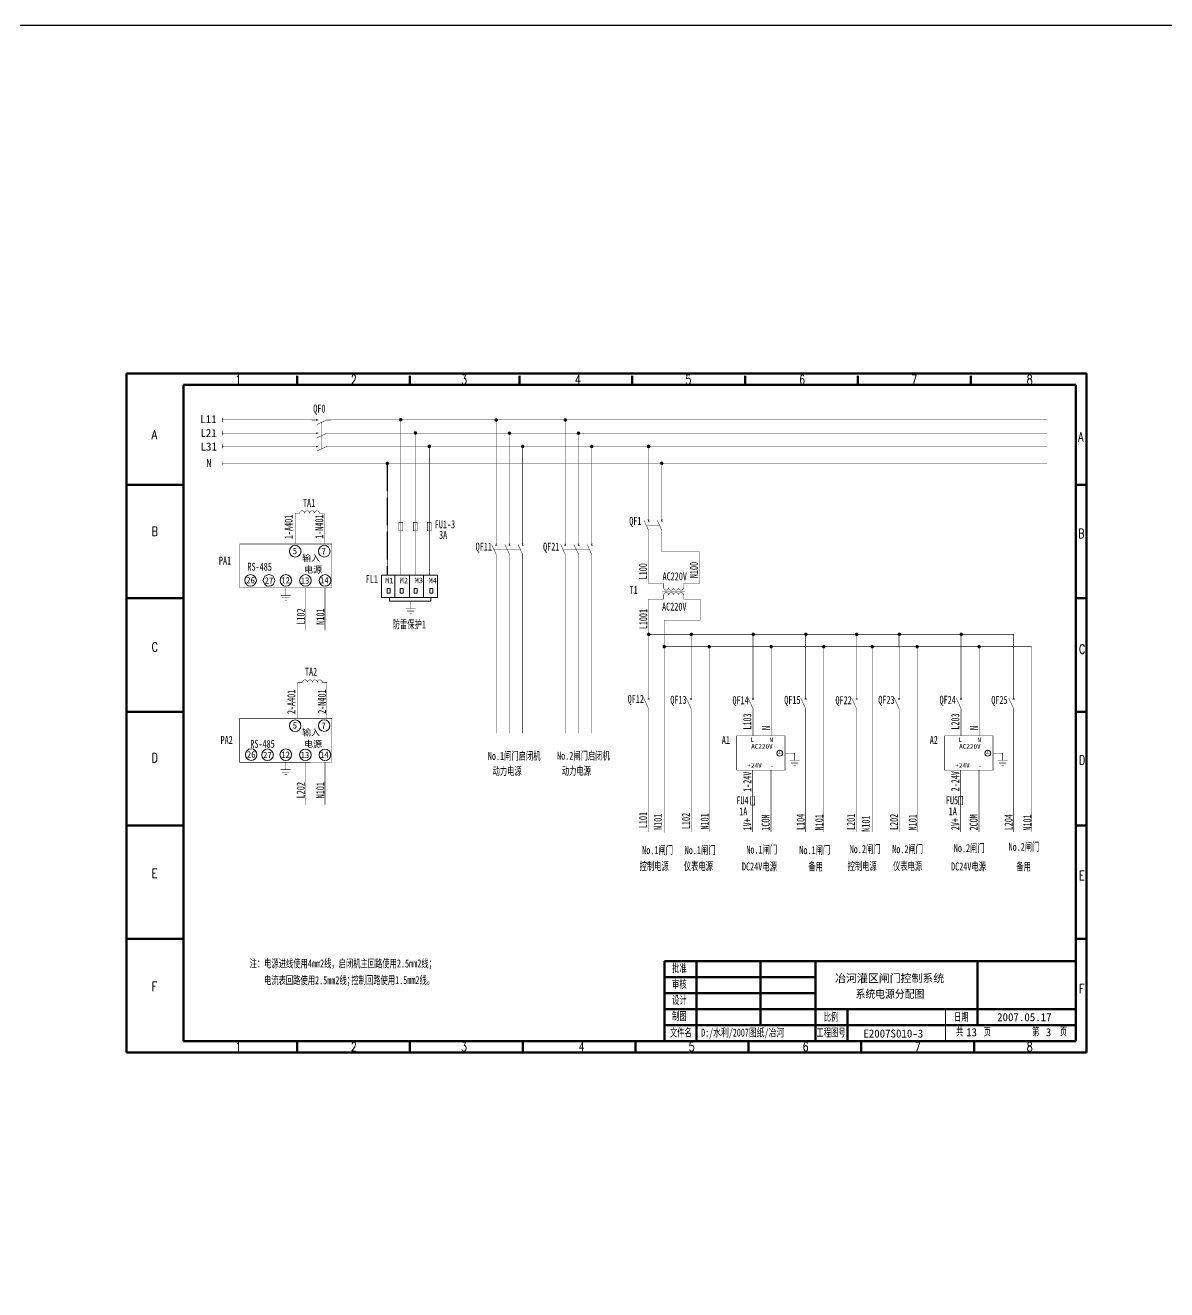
# Model space of a CAD drawing. Header units: millimetres. Extents: x 351 to 10319, y -5939 to 5511.
# Drawn here: x 3382 to 3882, y -5386 to -4833 of the extents above; entities that cross this region are included whole.
import ezdxf

# ---------------------------------------------------------------- set-up
doc = ezdxf.new("R2010")
doc.units = ezdxf.units.MM
doc.linetypes.add('ACAD_ISO02W100', pattern=[15, 12, -3])
doc.linetypes.add('DASHED', pattern=[0.75, 0.5, -0.25])
doc.layers.add('40', color=7, linetype='Continuous')
doc.layers.add('41', color=7, linetype='Continuous')
doc.styles.add('HZ', font='txt.shx', dxfattribs={"width": 0.65, "bigfont": 'hztxt.shx'})
doc.styles.add('song', font='SimSun.ttf', dxfattribs={"width": 0.65})
doc.styles.add('仿宋', font='SIMFANG.TTF', dxfattribs={"width": 0.65})

# ---------------------------------------------------------------- blocks, each defined once
blk = doc.blocks.new('A3图框')
at = {"color": 0, "lineweight": 50}
for p, q in [((167.91, 122.87), (-252.09, 122.87)), ((-177.45, 121.9), (-177.45, 117.9)), ((-128.08, 121.9), (-128.08, 117.9)), ((-80.2, 121.9), (-80.2, 117.9)), ((-30.83, 121.9), (-30.83, 117.9)), ((18.54, 121.9), (18.54, 117.9)), ((67.91, 121.9), (67.91, 117.9)), ((117.28, 121.9), (117.28, 117.9)), ((-227.09, 74.21), (-252.09, 74.21)), ((167.91, 74.21), (163.31, 74.21)), ((-227.09, 24.55), (-252.09, 24.55)), ((167.91, 24.55), (163.31, 24.55)), ((-227.09, -25.11), (-252.09, -25.11)), ((167.48, -25.11), (163.31, -25.11)), ((-227.09, -74.77), (-252.09, -74.77)), ((167.91, -74.77), (163.31, -74.77)), ((-227.09, -124.43), (-252.09, -124.43)), ((167.91, -124.43), (163.31, -124.43)), ((-177.45, -169.13), (-177.45, -174.09)), ((-128.08, -169.13), (-128.08, -174.09)), ((-78.71, -169.13), (-78.71, -174.09)), ((-29.34, -169.13), (-29.34, -174.09)), ((20.03, -169.13), (20.03, -174.09)), ((69.4, -169.13), (69.4, -174.09)), ((118.77, -169.13), (118.77, -174.09)), ((167.91, -174.13), (-252.08, -174.13))]:
    blk.add_line(p, q, dxfattribs=at)
at = {"lineweight": 20}
blk.add_line((106.31, -155.13), (106.31, -169.13), dxfattribs=at)
at = {"layer": '40', "color": 0, "lineweight": 50}
for p, q in [((163.31, 117.86), (-227.09, 117.86)), ((163.31, -169.13), (163.31, 117.86)), ((-16.69, -134.13), (163.31, -134.13)), ((-16.69, -169.13), (-16.69, -134.13)), ((-2.69, -169.13), (-2.69, -134.13)), ((25.31, -162.13), (25.31, -134.13)), ((49.31, -169.13), (49.31, -134.13)), ((120.31, -162.13), (120.31, -134.13)), ((-16.69, -141.13), (49.31, -141.13)), ((-16.69, -148.13), (49.31, -148.13)), ((-16.69, -155.13), (163.31, -155.13)), ((63.31, -169.13), (63.31, -155.13)), ((63.31, -169.13), (63.31, -155.13)), ((120.31, -162.13), (120.31, -155.13)), ((-16.69, -162.13), (163.31, -162.13)), ((-227.09, -169.13), (163.31, -169.13))]:
    blk.add_line(p, q, dxfattribs=at)
at = {"layer": '41', "color": 0, "lineweight": 50}
for p, q in [((-252.09, 122.87), (-252.09, -174.13)), ((167.91, 122.87), (167.91, -174.13)), ((-227.09, 117.86), (-227.09, -169.13))]:
    blk.add_line(p, q, dxfattribs=at)
at = {"color": 0, "lineweight": 50, "style": 'HZ', "width": 0.75}
for s, p in [('1', (-204.46, 118.25)), ('2', (-153.9, 118.25)), ('3', (-105.64, 118.25)), ('4', (-55.8, 118.25)), ('5', (-7.53, 118.25)), ('6', (42.26, 118.25)), ('7', (91.29, 118.25)), ('8', (141.81, 118.25)), ('A', (-241.05, 94.13)), ('A', (164.3, 93.18)), ('B', (-241.05, 51.84)), ('B', (164.3, 50.89)), ('C', (-241.05, 1.29)), ('C', (164.68, 0.34)), ('D', (-241.05, -47.19)), ('D', (164.68, -48.14)), ('E', (-241.05, -97.74)), ('E', (164.68, -98.68)), ('F', (-241.05, -147.25)), ('F', (164.68, -148.2)), ('1', (-204.46, -173.57)), ('2', (-153.9, -173.57)), ('3', (-105.64, -173.57)), ('4', (-54.31, -173.57)), ('5', (-6.05, -173.57)), ('6', (43.75, -173.57)), ('7', (92.78, -173.57)), ('8', (141.81, -173.57))]:
    blk.add_text(s, height=4, dxfattribs=at).set_placement(p)
at = {"layer": '41', "color": 0, "lineweight": 20, "style": '仿宋', "width": 0.65}
for s, p in [('批准', (-13.37, -138.93)), ('审核', (-13.37, -145.93)), ('设计', (-13.37, -152.93)), ('制图', (-13.37, -159.93)), ('比例', (52.97, -160.27)), ('日期', (109.97, -160.27)), ('文件名', (-14.32, -167.16)), ('工程图号', (49.8, -167.15)), ('共     页', (110.85, -166.78)), ('第     页', (144.15, -166.64))]:
    blk.add_text(s, height=3.5, dxfattribs=at).set_placement(p)
blk = doc.blocks.new('三极断路器')
at = {"const_width": 0.202}
for points in [[(-4.8, -4.18), (-4.8, -2.16), (-6.81, 2.16)], [(-5.81, 0), (5.81, 0)], [(-5.16, 2.5), (-4.43, 1.53)], [(-4.55, 2.5), (-5.05, 1.53)], [(-4.8, 4.47), (-4.8, 2.02)], [(1.01, -4.18), (1.01, -2.16), (-1.01, 2.16)], [(0.65, 2.5), (1.37, 1.53)], [(1.26, 2.5), (0.76, 1.53)], [(1.01, 4.47), (1.01, 2.02)], [(6.81, -4.18), (6.81, -2.16), (4.8, 2.16)], [(6.46, 2.5), (7.18, 1.53)], [(7.06, 2.5), (6.56, 1.53)], [(6.81, 4.47), (6.81, 2.02)]]:
    blk.add_lwpolyline(points, dxfattribs=at)
at = {"flags": 9}
blk.add_attdef('S', (-0.14, 2.02), '', height=0.0000576, dxfattribs=at)
blk = doc.blocks.new('接地')
at = {"const_width": 0.202}
for points in [[(-2.16, 1.08), (2.16, 1.08)], [(-1.62, 0), (1.62, 0)], [(0, 4.32), (0, 1.08)], [(-0.54, -1.08), (0.54, -1.08)]]:
    blk.add_lwpolyline(points, dxfattribs=at)
at = {"flags": 9}
blk.add_attdef('S', (0, 4.32), '', height=0.0000576, dxfattribs=at)
blk = doc.blocks.new('断路器3')
at = {"const_width": 0.202}
for points in [[(1.08, -4.54), (1.08, -2.38), (-1.08, 2.38)], [(0.67, 2.35), (1.49, 1.54)], [(0.67, 1.54), (1.49, 2.35)], [(1.08, 4.1), (1.08, 1.94)]]:
    blk.add_lwpolyline(points, dxfattribs=at)
at = {"flags": 9}
blk.add_attdef('S', (1.08, 4.1), '', height=0.0000576, dxfattribs=at)
blk = doc.blocks.new('熔断器2')
at = {"const_width": 0.202}
for points in [[(-0.86, 1.87), (0.86, 1.87), (0.86, -1.87), (-0.86, -1.87), (-0.86, 1.87)], [(0, 4.32), (0, -4.32)]]:
    blk.add_lwpolyline(points, dxfattribs=at)
at = {"flags": 9}
blk.add_attdef('S', (0, 4.32), '', height=0.0000576, dxfattribs=at)
blk = doc.blocks.new('双绕组变压器')
at = {"const_width": 0.202}
for points in [[(-3.05, 3.46), (-1.25, 3.46, -1), (-1.25, 1.3, -1)], [(-1.25, 1.3, -1), (-1.25, -0.86, -1), (-1.25, -3.02, -1), (-1.25, -5.18), (-3.05, -5.18)], [(3.74, 3.46), (1.94, 3.46, 1), (1.94, 1.3, 1)], [(1.94, 1.3, 1), (1.94, -0.86, 1), (1.94, -3.02, 1), (1.94, -5.18), (3.74, -5.18)]]:
    blk.add_lwpolyline(points, format="xyb", dxfattribs=at)
at = {"flags": 9}
blk.add_attdef('S', (-3.05, 3.46), '', height=0.0000576, dxfattribs=at)
blk = doc.blocks.new('电感器')
at = {"const_width": 0.202}
for points in [[(1, 5.55), (1, 5.55, 1), (1, 3.39, 1)], [(1, 3.39, 1), (1, 1.23, 1), (1, -0.93, 1), (1, -3.09), (1, -3.09)]]:
    blk.add_lwpolyline(points, format="xyb", dxfattribs=at)
at = {"flags": 9}
blk.add_attdef('S', (1, 5.55), '', height=0.0000576, dxfattribs=at)

msp = doc.modelspace()

# ---------------------------------------------------------------- linework, layer by layer
at = {"linetype": 'ACAD_ISO02W100'}
msp.add_line((3540.822, -5024.724), (3540.822, -5073.587), dxfattribs=at)
at = {"lineweight": 9}
for p, q in [((3538.267, -5083.398), (3538.267, -5073.587)), ((3538.267, -5073.587), (3562.823, -5073.587)), ((3544.174, -5073.587), (3544.174, -5083.398)), ((3550.485, -5073.587), (3550.485, -5083.398)), ((3556.629, -5073.587), (3556.629, -5083.398)), ((3562.823, -5073.587), (3562.823, -5083.398)), ((3562.823, -5083.398), (3538.267, -5083.398)), ((3541.767, -5083.398), (3541.767, -5084.96)), ((3541.767, -5084.96), (3559.919, -5084.96)), ((3559.919, -5084.96), (3559.919, -5083.398))]:
    msp.add_line(p, q, dxfattribs=at)
msp.add_lwpolyline([(2031.384, -4833.095), (7052.34, -4833.095), (7052.34, -5939.234), (2031.384, -5939.234)], close=True)
for points, const_width in [([(3468.651, -5004.835), (3468.651, -5006.593)], 0.2), ([(3468.651, -5010.641), (3468.651, -5012.399)], 0.2), ([(3546.747, -5073.587), (3546.747, -5005.675)], 0.2), ([(3553.058, -5073.587), (3553.058, -5011.481)], 0.2), ([(3468.651, -5016.446), (3468.651, -5018.204)], 0.2), ([(3559.202, -5073.587), (3559.202, -5017.286)], 0.2), ([(3655.125, -5017.325), (3655.129, -5047.325)], 0.2), ([(3468.61, -5023.801), (3468.61, -5025.558)], 0.2), ([(3660.935, -5047.325), (3660.935, -5024.653)], 0.2), ([(3500.485, -5055.77), (3500.485, -5046.529)], 0.2), ([(3502.523, -5046.529), (3500.485, -5046.529)], 0.2), ([(3511.165, -5046.529), (3513.179, -5046.529)], 0.2), ([(3513.179, -5055.77), (3513.179, -5046.529)], 0.2), ([(3654.771, -5049.29), (3655.496, -5050.257)], 0.202), ([(3655.38, -5049.29), (3654.879, -5050.257)], 0.202), ([(3655.129, -5047.325), (3655.129, -5049.773)], 0.202), ([(3660.574, -5049.293), (3661.3, -5050.26)], 0.202), ([(3661.183, -5049.293), (3660.683, -5050.26)], 0.202), ([(3660.933, -5047.328), (3660.933, -5049.777)], 0.202), ([(3655.129, -5055.967), (3655.129, -5053.95), (3653.113, -5049.629)], 0.202), ([(3654.121, -5051.79), (3659.927, -5051.79)], 0.202), ([(3660.935, -5055.967), (3660.935, -5053.95), (3658.918, -5049.629)], 0.202), ([(3500.485, -5055.77), (3500.485, -5059.968)], 0.2), ([(3513.179, -5055.77), (3513.179, -5059.968)], 0.2), ([(3655.129, -5057.344), (3655.129, -5055.967)], 0.2), ([(3655.129, -5061.653), (3655.129, -5055.967)], 0.2), ([(3660.935, -5057.344), (3660.935, -5055.967)], 0.2), ([(3660.935, -5063.411), (3660.935, -5057.344)], 0.2), ([(3505.015, -5079.181), (3505.015, -5097.749)], 0.2), ([(3513.58, -5079.181), (3513.58, -5097.749)], 0.2), ([(3670.398, -5084.087), (3677.753, -5084.087), (3677.753, -5093.267), (3662, -5093.267), (3662, -5186.187)], 0.2), ([(3655.015, -5099.507), (3814.957, -5099.507)], 0.2), ([(3662, -5104.885), (3822.796, -5104.885)], 0.2), ([(3673.738, -5099.507), (3673.742, -5125.564)], 0.2), ([(3681.669, -5185.896), (3681.669, -5104.885)], 0.2), ([(3700.846, -5099.507), (3700.85, -5125.564)], 0.2), ([(3708.777, -5138.171), (3708.777, -5104.885)], 0.2), ([(3723.871, -5099.507), (3723.874, -5125.564)], 0.2), ([(3731.801, -5185.896), (3731.801, -5104.885)], 0.2), ([(3746.129, -5125.564), (3746.129, -5099.507)], 0.2), ([(3752.995, -5104.885), (3752.995, -5185.963)], 0.2), ([(3764.734, -5099.507), (3764.737, -5125.564)], 0.2), ([(3772.664, -5185.896), (3772.664, -5104.885)], 0.2), ([(3791.841, -5099.507), (3791.845, -5125.564)], 0.2), ([(3799.772, -5138.171), (3799.772, -5104.885)], 0.2), ([(3814.866, -5099.507), (3814.869, -5125.564)], 0.2), ([(3822.796, -5185.896), (3822.796, -5104.885)], 0.2), ([(3503.714, -5120.489), (3501.676, -5120.489)], 0.2), ([(3501.676, -5120.489), (3501.676, -5136.246)], 0.2), ([(3512.356, -5120.489), (3514.37, -5120.489)], 0.2), ([(3514.37, -5136.246), (3514.37, -5120.489)], 0.2), ([(3708.777, -5143.935), (3708.777, -5130.715)], 0.2), ([(3799.772, -5143.935), (3799.772, -5130.715)], 0.2), ([(3673.742, -5134.206), (3673.742, -5185.896)], 0.2), ([(3700.85, -5133.126), (3700.85, -5143.935)], 0.2), ([(3700.85, -5134.206), (3700.85, -5140.581)], 0.2), ([(3723.874, -5134.206), (3723.874, -5185.896)], 0.2), ([(3764.737, -5134.206), (3764.737, -5185.896)], 0.2), ([(3791.845, -5133.126), (3791.845, -5143.935)], 0.2), ([(3791.845, -5134.206), (3791.845, -5140.581)], 0.2), ([(3814.869, -5134.206), (3814.869, -5185.896)], 0.2), ([(3504.993, -5155.459), (3504.993, -5174.027)], 0.2), ([(3513.558, -5155.459), (3513.558, -5174.027)], 0.2), ([(3700.695, -5185.896), (3700.695, -5158.943)], 0.2), ([(3708.73, -5158.943), (3708.73, -5185.896)], 0.2), ([(3791.69, -5185.896), (3791.69, -5158.943)], 0.2), ([(3799.725, -5158.943), (3799.725, -5185.896)], 0.2), ([(3700.695, -5185.463), (3700.695, -5185.896)], 0.2), ([(3708.73, -5185.463), (3708.73, -5185.896)], 0.2), ([(3791.69, -5185.463), (3791.69, -5185.896)], 0.2), ([(3799.725, -5185.463), (3799.725, -5185.896)], 0.2)]:
    msp.add_lwpolyline(points, dxfattribs=dict(const_width=const_width))
at = {"lineweight": 9, "const_width": 0.75}
for points in [[(3546.372, -5005.644, 1), (3547.122, -5005.644, 1)], [(3552.766, -5011.389, 1), (3553.516, -5011.389, 1)], [(3558.827, -5017.286, 1), (3559.577, -5017.286, 1)], [(3654.75, -5017.33, 1), (3655.5, -5017.33, 1)], [(3540.447, -5024.724, 1), (3541.197, -5024.724, 1)], [(3660.56, -5024.653, 1), (3661.31, -5024.653, 1)], [(3654.85, -5099.507, 1), (3655.6, -5099.507, 1)], [(3673.455, -5099.507, 1), (3674.205, -5099.507, 1)], [(3700.562, -5099.507, 1), (3701.312, -5099.507, 1)], [(3723.587, -5099.507, 1), (3724.337, -5099.507, 1)], [(3745.846, -5099.507, 1), (3746.596, -5099.507, 1)], [(3764.45, -5099.507, 1), (3765.2, -5099.507, 1)], [(3791.558, -5099.507, 1), (3792.308, -5099.507, 1)], [(3661.625, -5104.885, 1), (3662.375, -5104.885, 1)], [(3681.294, -5104.885, 1), (3682.044, -5104.885, 1)], [(3708.402, -5104.885, 1), (3709.152, -5104.885, 1)], [(3731.426, -5104.885, 1), (3732.176, -5104.885, 1)], [(3752.62, -5104.885, 1), (3753.37, -5104.885, 1)], [(3772.289, -5104.885, 1), (3773.039, -5104.885, 1)], [(3799.397, -5104.885, 1), (3800.147, -5104.885, 1)]]:
    msp.add_lwpolyline(points, format="xyb", close=True, dxfattribs=at)
at = {"lineweight": 20, "const_width": 0.2}
for points in [[(3494.442, -5005.714), (3468.651, -5005.714)], [(3508.058, -5005.714), (3494.442, -5005.714)], [(3494.442, -5011.52), (3468.656, -5011.52)], [(3507.708, -5011.52), (3494.442, -5011.52)], [(3494.442, -5017.325), (3468.651, -5017.325)], [(3507.708, -5017.325), (3494.442, -5017.325)], [(3476.265, -5059.968), (3516.59, -5059.968), (3516.59, -5079.176), (3476.265, -5079.196), (3476.265, -5059.968)], [(3655.129, -5061.653), (3655.129, -5077.295), (3661.755, -5077.295)], [(3677.56, -5063.411), (3677.56, -5077.295)], [(3538.267, -5073.587), (3538.267, -5083.398), (3562.823, -5083.398), (3562.823, -5073.587), (3538.267, -5073.587)], [(3544.174, -5073.587), (3544.174, -5083.398)], [(3550.485, -5073.587), (3550.485, -5083.398)], [(3556.629, -5073.587), (3556.629, -5083.398)], [(3661.123, -5080.761), (3671.091, -5080.761)], [(3670.398, -5077.295), (3677.56, -5077.295)], [(3541.767, -5083.398), (3541.767, -5084.96), (3559.919, -5084.96), (3559.919, -5083.398)], [(3661.755, -5084.087), (3655.133, -5084.087), (3655.133, -5125.564)], [(3655.133, -5132.045), (3655.133, -5185.896)], [(3746.129, -5132.045), (3746.129, -5185.896)], [(3476.242, -5136.246), (3516.568, -5136.246), (3516.568, -5155.453), (3476.242, -5155.474), (3476.242, -5136.246)]]:
    msp.add_lwpolyline(points, dxfattribs=at)
at = {"linetype": 'ACAD_ISO02W100', "const_width": 0.2}
msp.add_lwpolyline([(3540.822, -5024.724), (3540.822, -5073.587)], dxfattribs=at)
at = {"lineweight": 18, "const_width": 0.2}
msp.add_lwpolyline([(3660.935, -5063.411), (3677.56, -5063.411)], dxfattribs=at)
at = {"lineweight": 9}
for points in [[(3540.826, -5079.376), (3542.146, -5079.376), (3542.146, -5081.535), (3540.826, -5081.535)], [(3546.465, -5079.376), (3547.785, -5079.376), (3547.785, -5081.535), (3546.465, -5081.535)], [(3552.585, -5079.376), (3553.905, -5079.376), (3553.905, -5081.535), (3552.585, -5081.535)], [(3559.424, -5079.376), (3560.744, -5079.376), (3560.744, -5081.535), (3559.424, -5081.535)]]:
    msp.add_lwpolyline(points, close=True, dxfattribs=at)
at = {"lineweight": 20}
for centre in [(3500.551, -5063.184), (3513.245, -5063.161), (3481.001, -5075.895), (3489.066, -5075.895), (3496.429, -5075.889), (3505.015, -5075.923), (3513.58, -5075.923), (3500.529, -5139.462), (3513.223, -5139.439), (3481.263, -5152.123), (3488.436, -5152.173), (3496.407, -5152.167), (3504.993, -5152.201), (3513.558, -5152.201)]:
    msp.add_circle(centre, 2.529, dxfattribs=at)
at = {"lineweight": 9}
for centre, start, end in [((3546.747, -5005.644), 0, 180), ((3546.747, -5005.644), 180, 0), ((3553.141, -5011.389), 0, 180), ((3553.141, -5011.389), 180, 0), ((3559.202, -5017.286), 0, 180), ((3559.202, -5017.286), 180, 0), ((3655.125, -5017.33), 0, 180), ((3655.125, -5017.33), 180, 0), ((3540.822, -5024.724), 0, 180), ((3540.822, -5024.724), 180, 0), ((3660.935, -5024.653), 0, 180), ((3660.935, -5024.653), 180, 0), ((3655.225, -5099.507), 0, 180), ((3673.83, -5099.507), 0, 180), ((3700.937, -5099.507), 0, 180), ((3723.962, -5099.507), 0, 180), ((3746.221, -5099.507), 0, 180), ((3764.825, -5099.507), 0, 180), ((3791.933, -5099.507), 0, 180), ((3655.225, -5099.507), 180, 0), ((3662, -5104.885), 0, 180), ((3673.83, -5099.507), 180, 0), ((3681.669, -5104.885), 0, 180), ((3700.937, -5099.507), 180, 0), ((3708.777, -5104.885), 0, 180), ((3723.962, -5099.507), 180, 0), ((3731.801, -5104.885), 0, 180), ((3746.221, -5099.507), 180, 0), ((3752.995, -5104.885), 0, 180), ((3764.825, -5099.507), 180, 0), ((3772.664, -5104.885), 0, 180), ((3791.933, -5099.507), 180, 0), ((3799.772, -5104.885), 0, 180), ((3662, -5104.885), 180, 0), ((3681.669, -5104.885), 180, 0), ((3708.777, -5104.885), 180, 0), ((3731.801, -5104.885), 180, 0), ((3752.995, -5104.885), 180, 0), ((3772.664, -5104.885), 180, 0), ((3799.772, -5104.885), 180, 0)]:
    msp.add_arc(centre, 0.3, start, end, dxfattribs=at)
at = {"layer": '40', "lineweight": 20, "ltscale": 10, "const_width": 0.75}
for points in [[(3588.092, -5005.714, 1), (3588.842, -5005.714, 1)], [(3618.309, -5005.714, 1), (3619.059, -5005.714, 1)], [(3593.898, -5011.52, 1), (3594.648, -5011.52, 1)], [(3624.114, -5011.52, 1), (3624.864, -5011.52, 1)], [(3599.703, -5017.325, 1), (3600.453, -5017.325, 1)], [(3629.92, -5017.325, 1), (3630.67, -5017.325, 1)]]:
    msp.add_lwpolyline(points, format="xyb", close=True, dxfattribs=at)
at = {"layer": '40', "lineweight": 20, "ltscale": 10, "const_width": 0.2}
for points in [[(3516.35, -5005.714), (3537.199, -5005.714)], [(3533.867, -5005.714), (3642.44, -5005.714)], [(3588.467, -5057.907), (3588.467, -5005.714)], [(3618.684, -5057.907), (3618.684, -5005.714)], [(3642.44, -5005.714), (3829.494, -5005.714)], [(3516.35, -5011.52), (3537.199, -5011.52)], [(3533.867, -5011.52), (3642.44, -5011.52)], [(3594.273, -5057.907), (3594.273, -5011.52)], [(3624.489, -5057.907), (3624.489, -5011.52)], [(3639.129, -5011.52), (3829.494, -5011.52)], [(3516.35, -5017.325), (3537.199, -5017.325)], [(3533.867, -5017.325), (3642.44, -5017.325)], [(3600.078, -5057.907), (3600.078, -5017.325)], [(3630.295, -5057.907), (3630.295, -5017.325)], [(3642.44, -5017.325), (3829.494, -5017.325)], [(3588.467, -5064.532), (3588.467, -5142.729)], [(3594.273, -5064.532), (3594.273, -5142.729)], [(3600.078, -5064.532), (3600.078, -5142.729)], [(3618.684, -5064.532), (3618.684, -5142.729)], [(3624.489, -5064.532), (3624.489, -5142.729)], [(3630.295, -5064.532), (3630.295, -5142.729)], [(3714.842, -5151.439), (3719.074, -5151.439)], [(3805.837, -5151.439), (3810.07, -5151.439)]]:
    msp.add_lwpolyline(points, dxfattribs=at)
at = {"layer": '40', "linetype": 'DASHED', "lineweight": 20, "ltscale": 4, "const_width": 0.2}
msp.add_lwpolyline([(3829.494, -5024.653), (3468.61, -5024.653)], dxfattribs=at)
at = {"layer": '40', "lineweight": 20, "ltscale": 10, "const_width": 0.2}
for points in [[(3693.668, -5143.935), (3714.842, -5143.935), (3714.842, -5158.943), (3693.668, -5158.943), (3693.668, -5143.935)], [(3784.663, -5143.935), (3805.837, -5143.935), (3805.837, -5158.943), (3784.663, -5158.943), (3784.663, -5143.935)]]:
    msp.add_lwpolyline(points, close=True, dxfattribs=at)
at = {"layer": '40', "lineweight": 20, "ltscale": 10}
for centre in [(3712.567, -5151.506), (3803.562, -5151.506)]:
    msp.add_circle(centre, 1.307, dxfattribs=at)

# ---------------------------------------------------------------- block references
at = {"rotation": 270}
for p in [(3505.615, -5045.534), (3506.806, -5119.494)]:
    msp.add_blockref('电感器', p, dxfattribs=at)
at = {"lineweight": 9}
for name, p in [('熔断器2', (3546.747, -5052.376)), ('熔断器2', (3553.058, -5052.376)), ('熔断器2', (3559.202, -5052.376)), ('断路器3', (3654.053, -5129.669)), ('断路器3', (3672.662, -5129.669)), ('断路器3', (3699.769, -5129.669)), ('断路器3', (3722.794, -5129.669)), ('断路器3', (3745.049, -5129.669)), ('断路器3', (3763.657, -5129.669)), ('断路器3', (3790.765, -5129.669)), ('断路器3', (3813.789, -5129.669)), ('熔断器2', (3700.695, -5172.285)), ('熔断器2', (3791.69, -5172.206))]:
    msp.add_blockref(name, p, dxfattribs=at)
at = {"lineweight": 20, "rotation": 270}
msp.add_blockref('双绕组变压器', (3666.94, -5080.344), dxfattribs=at)
msp.add_blockref('接地', (3551.086, -5089.281))
at = {"layer": '40', "lineweight": 20, "ltscale": 10}
for name, p in [('A3图框', (3678.798, -5108.296)), ('三极断路器', (3593.264, -5062.372)), ('三极断路器', (3623.481, -5062.372)), ('接地', (3496.427, -5083.507)), ('接地', (3719.074, -5155.76)), ('接地', (3810.07, -5155.76)), ('接地', (3496.405, -5159.785))]:
    msp.add_blockref(name, p, dxfattribs=at)
at = {"layer": '40', "lineweight": 20, "ltscale": 10, "rotation": 90}
msp.add_blockref('三极断路器', (3512.173, -5012.528), dxfattribs=at)
at = {"layer": '40', "lineweight": 20, "ltscale": 10, "xscale": 0.3999999999996362, "yscale": 0.3999999999996362, "zscale": 0.4}
for p in [(3712.585, -5152.018), (3803.58, -5152.018)]:
    msp.add_blockref('接地', p, dxfattribs=at)

# ---------------------------------------------------------------- texts
at = {"lineweight": 9, "style": 'song', "width": 0.65}
for s, p in [('QF0', (3508.434, -5002.481)), ('TA1', (3503.921, -5043.768)), ('QF1', (3646.668, -5051.632)), ('FU1-3', (3561.605, -5053.106)), ('QF11', (3579.47, -5062.887)), ('QF21', (3608.993, -5062.887)), ('PA1', (3467.148, -5068.997)), ('RS-485', (3479.648, -5071.671)), ('AC220V', (3661.26, -5075.883)), ('T1', (3646.846, -5081.814)), ('AC220V', (3661.049, -5089.118)), ('TA2', (3504.808, -5117.603)), ('QF13', (3664.669, -5129.894)), ('QF14', (3691.845, -5130.056)), ('QF15', (3714.492, -5129.92)), ('QF23', (3755.665, -5129.894)), ('QF24', (3782.446, -5129.886)), ('QF25', (3805.093, -5129.956)), ('PA2', (3467.866, -5147.422)), ('RS-485', (3480.901, -5149.151)), ('No.1闸门启闭机', (3584.81, -5154.412)), ('No.2闸门启闭机', (3615.096, -5154.329)), ('动力电源', (3586.897, -5161.051)), ('动力电源', (3617.183, -5160.968)), ('No.1闸门', (3652.353, -5195.634)), ('No.1闸门', (3670.962, -5195.634)), ('No.1闸门', (3697.914, -5195.418)), ('No.1闸门', (3721.094, -5195.634)), ('No.2闸门', (3743.132, -5195.202)), ('No.2闸门', (3761.741, -5195.202)), ('No.2闸门', (3788.694, -5194.769)), ('No.2闸门', (3812.648, -5194.176)), ('控制电源', (3651.218, -5202.672)), ('仪表电源', (3670.559, -5202.672)), ('DC24V电源', (3696.003, -5202.785)), ('备用', (3725.053, -5202.785)), ('控制电源', (3742.213, -5202.634)), ('仪表电源', (3762.087, -5202.634)), ('DC24V电源', (3787.49, -5202.785)), ('备用', (3816.048, -5202.785)), ('注：电源进线使用4mm2线，启闭机主回路使用2.5mm2线；', (3480.584, -5245.218)), ('控制回路使用1.5mm2线。', (3525.124, -5252.468))]:
    msp.add_text(s, height=3.5, dxfattribs=at).set_placement(p)
at = {"color": 0, "lineweight": 9, "style": 'song'}
for s, height, p in [('L11', 3.5, (3459.021, -5007.118)), ('L21', 3.5, (3459.067, -5013.191)), ('L31', 3.5, (3459.146, -5019.116)), ('N', 3.5, (3461.608, -5026.341)), ('M1', 2.4, (3539.858, -5077.118)), ('M2', 2.4, (3546.303, -5077.118)), ('M3', 2.4, (3552.829, -5077.118)), ('M4', 2.4, (3558.952, -5077.118))]:
    msp.add_text(s, height=height, dxfattribs=at).set_placement(p)
at = {"lineweight": 9, "style": 'song', "width": 0.65}
for s, p in [('1-A401', (3499.388, -5057.857)), ('1-N401', (3512.771, -5057.717)), ('L100', (3654.452, -5075.471)), ('N100', (3676.714, -5074.924)), ('L102', (3504.699, -5095.297)), ('N101', (3513.263, -5095.297)), ('L1001', (3654.554, -5097.294)), ('2-A401', (3500.567, -5134.4)), ('2-N401', (3513.951, -5134.261)), ('L103', (3700.057, -5141.203)), ('L203', (3791.053, -5141.203)), ('N', (3708.231, -5141.368)), ('N', (3799.226, -5141.368)), ('L202', (3504.676, -5171.238)), ('N101', (3513.241, -5171.238)), ('1-24V', (3700.037, -5168.419)), ('2-24V', (3791.032, -5168.212)), ('L101', (3654.452, -5184.287)), ('N101', (3660.936, -5185.067)), ('L102', (3673.253, -5184.715)), ('N101', (3681.426, -5184.88)), ('1V+', (3700.037, -5185.275)), ('1COM', (3708.112, -5185.397)), ('L104', (3723.385, -5185.109)), ('N101', (3731.559, -5185.274)), ('L201', (3745.448, -5185.074)), ('N101', (3751.931, -5185.854)), ('L202', (3764.248, -5185.109)), ('N101', (3772.422, -5185.274)), ('2V+', (3791.032, -5185.179)), ('2COM', (3799.107, -5185.301)), ('L204', (3814.381, -5185.209)), ('N101', (3822.554, -5185.374))]:
    msp.add_text(s, height=3.5, rotation=90, dxfattribs=at).set_placement(p)
at = {"linetype": 'DASHED', "ltscale": 4, "style": 'song', "width": 0.65}
for s, p in [('3A', (3563.464, -5057.746)), ('FL1', (3531.402, -5077.06)), ('防雷保护1', (3543.195, -5096.887)), ('QF12', (3645.986, -5129.515)), ('QF22', (3736.906, -5130.056)), ('A1', (3687.161, -5147.445)), ('A2', (3778.156, -5147.445)), ('FU4', (3693.575, -5173.863)), ('FU5', (3785.23, -5173.784)), ('1A', (3694.795, -5178.74)), ('1A', (3786.45, -5178.661))]:
    msp.add_text(s, height=3.5, dxfattribs=at).set_placement(p)
at = {"color": 0, "style": 'song'}
for s, p in [('5', (3499.471, -5064.447)), ('7', (3512.061, -5064.538)), ('26', (3479.118, -5077.212)), ('27', (3487.14, -5077.358)), ('12', (3494.453, -5077.26)), ('13', (3502.934, -5077.369)), ('14', (3511.384, -5077.253)), ('5', (3499.449, -5140.725)), ('7', (3512.038, -5140.816)), ('26', (3479.38, -5153.44)), ('27', (3486.51, -5153.636)), ('12', (3494.431, -5153.537)), ('13', (3502.911, -5153.647)), ('14', (3511.362, -5153.531))]:
    msp.add_text(s, height=2.8, dxfattribs=at).set_placement(p)
at = {"lineweight": 9, "style": 'song'}
for s, p in [('L', (3699.753, -5146.546)), ('AC220V', (3700.043, -5149.505)), ('N', (3708.014, -5146.661)), ('L', (3790.748, -5146.546)), ('AC220V', (3791.038, -5149.505)), ('N', (3799.009, -5146.661)), ('+24V', (3698.365, -5157.838)), ('-', (3708.326, -5157.952)), ('+24V', (3789.36, -5157.838)), ('-', (3799.322, -5157.952))]:
    msp.add_text(s, height=2, dxfattribs=at).set_placement(p)
at = {"color": 0, "style": 'song'}
for s, width, p in [('电流表回路使用2.5mm2线；', 0.65, (3486.908, -5252.561)), ('系统电源分配图', 0.9, (3745.721, -5258.532))]:
    msp.add_text(s, height=3.5, dxfattribs=dict(at, width=width)).set_placement(p)
at = {"layer": '41', "color": 0, "style": 'song'}
for s, height, p in [('输入', 2.8, (3503.542, -5067.498)), ('电源', 2.8, (3504.439, -5072.609)), ('输入', 2.8, (3503.52, -5143.776)), ('电源', 2.8, (3504.417, -5148.887)), ('冶河灌区闸门控制系统', 3.5, (3736.775, -5251.696)), ('2007.05.17', 3.5, (3807.647, -5268.706)), ('E2007S010-3', 3.5, (3749.108, -5275.868)), ('13', 3.5, (3794.081, -5275.302)), ('3', 3.5, (3828.943, -5275.302))]:
    msp.add_text(s, height=height, dxfattribs=at).set_placement(p)
at = {"layer": '41', "color": 0, "style": 'song', "width": 0.7}
msp.add_text('D:/水利/2007图纸/冶河', height=3.5, dxfattribs=at).set_placement((3678.154, -5275.436))

doc.saveas('drawing.dxf')
